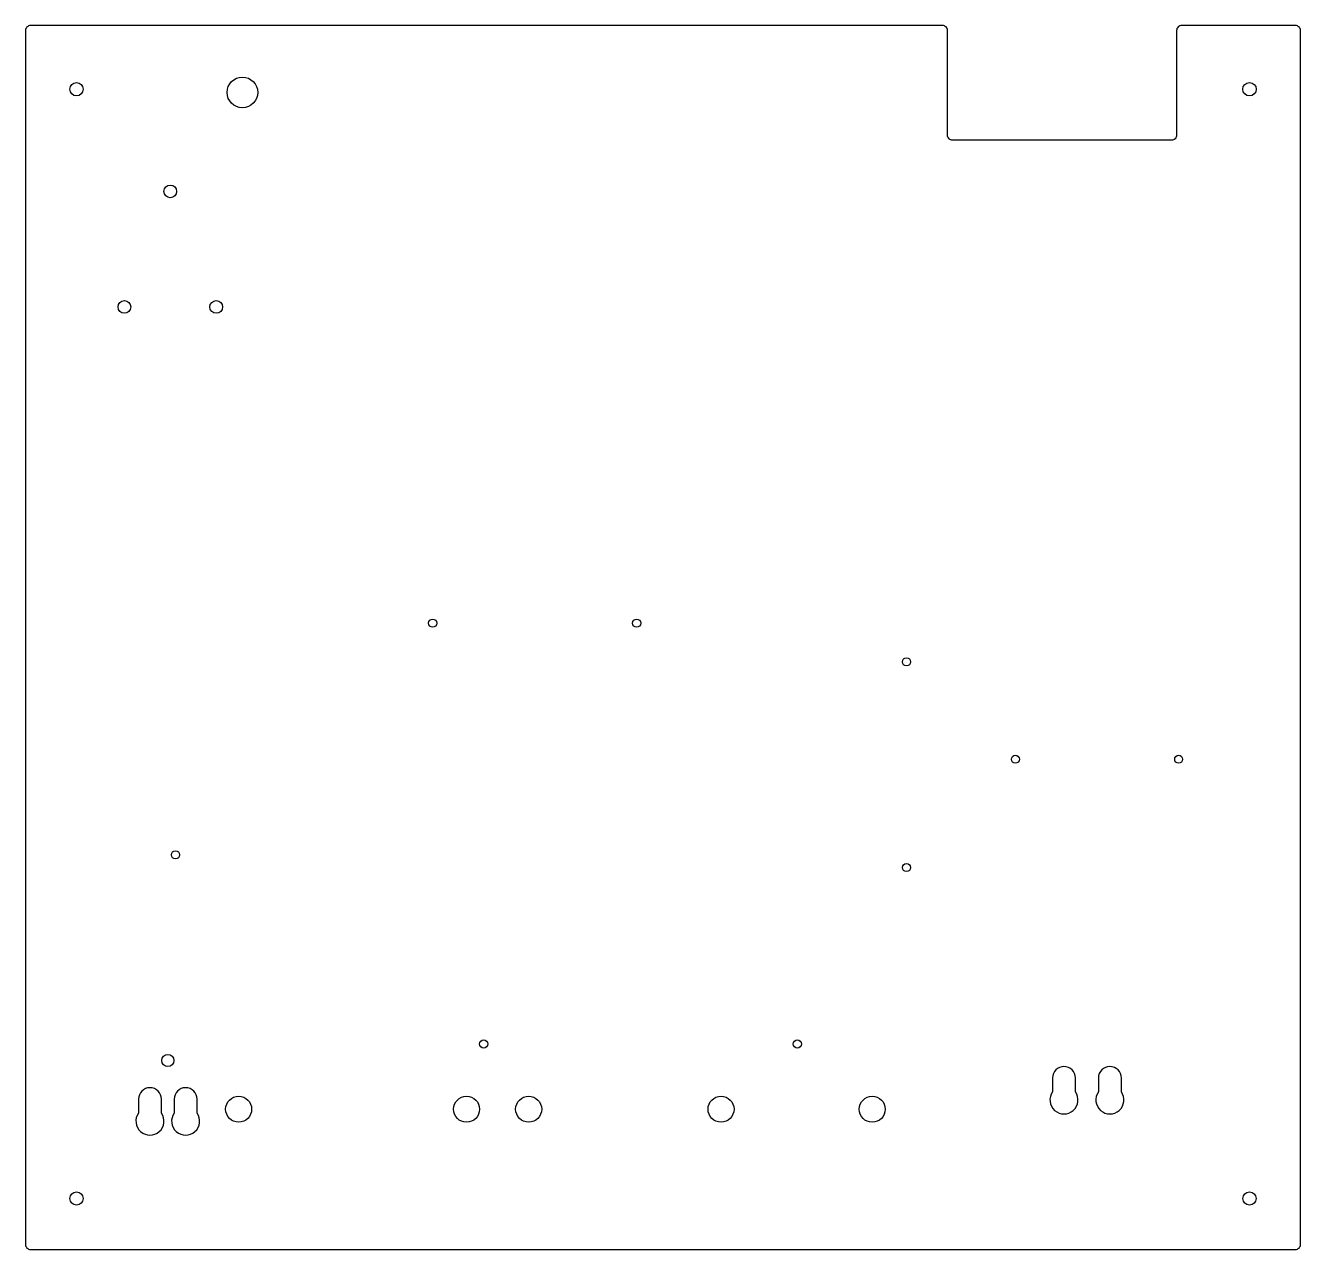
# Model space of a CAD drawing. Header units: millimetres. Extents: x -250 to 250, y -240 to 240.
import ezdxf

# ---------------------------------------------------------------- set-up
doc = ezdxf.new("R2010")
doc.units = ezdxf.units.MM
doc.layers.get('0').update_dxf_attribs({"linetype": 'CONTINUOUS'})

msp = doc.modelspace()

# ---------------------------------------------------------------- linework, layer by layer
for points in [[(111.58, 238, 0.414214), (109.58, 240), (-248, 240, 0.414214), (-250, 238), (-250, -238, 0.414214), (-248, -240), (248, -240, 0.414214), (250, -238), (250, 238, 0.414214), (248, 240), (203.41, 240, 0.414214), (201.41, 238), (201.41, 197, -0.414214), (199.41, 195), (113.58, 195, -0.414214), (111.58, 197)], [(161.75, -172.74, 1), (152.75, -172.74), (152.75, -178.18, 1.924951), (161.75, -178.18)], [(179.75, -172.74, 1), (170.75, -172.74), (170.75, -178.18, 1.924951), (179.75, -178.18)], [(-196.7, -181.07, 1), (-205.7, -181.07), (-205.7, -186.51, 1.924951), (-196.7, -186.51)], [(-182.7, -181.07, 1), (-191.7, -181.07), (-191.7, -186.51, 1.924951), (-182.7, -186.51)]]:
    msp.add_lwpolyline(points, format="xyb", close=True)
for centre, radius in [((-230, 215), 2.62), ((-164.94, 213.76), 6), ((230, 215), 2.63), ((-193.22, 174.92), 2.5), ((-211.22, 129.65), 2.5), ((-175.22, 129.65), 2.5), ((-90.35, 5.61), 1.6), ((-10.35, 5.61), 1.6), ((95.47, -9.53), 1.6), ((138.21, -47.73), 1.55), ((202.21, -47.73), 1.55), ((-191.18, -85.22), 1.6), ((95.47, -90.22), 1.6), ((-70.35, -159.39), 1.6), ((52.65, -159.39), 1.6), ((-194.2, -165.9), 2.38), ((-166.41, -184.99), 5.1), ((-77.03, -184.99), 5.1), ((-52.68, -184.99), 5.1), ((22.75, -184.99), 5.1), ((82.05, -184.99), 5.1), ((-230, -220), 2.62), ((230, -220), 2.62)]:
    msp.add_circle(centre, radius)

doc.saveas('drawing.dxf')
